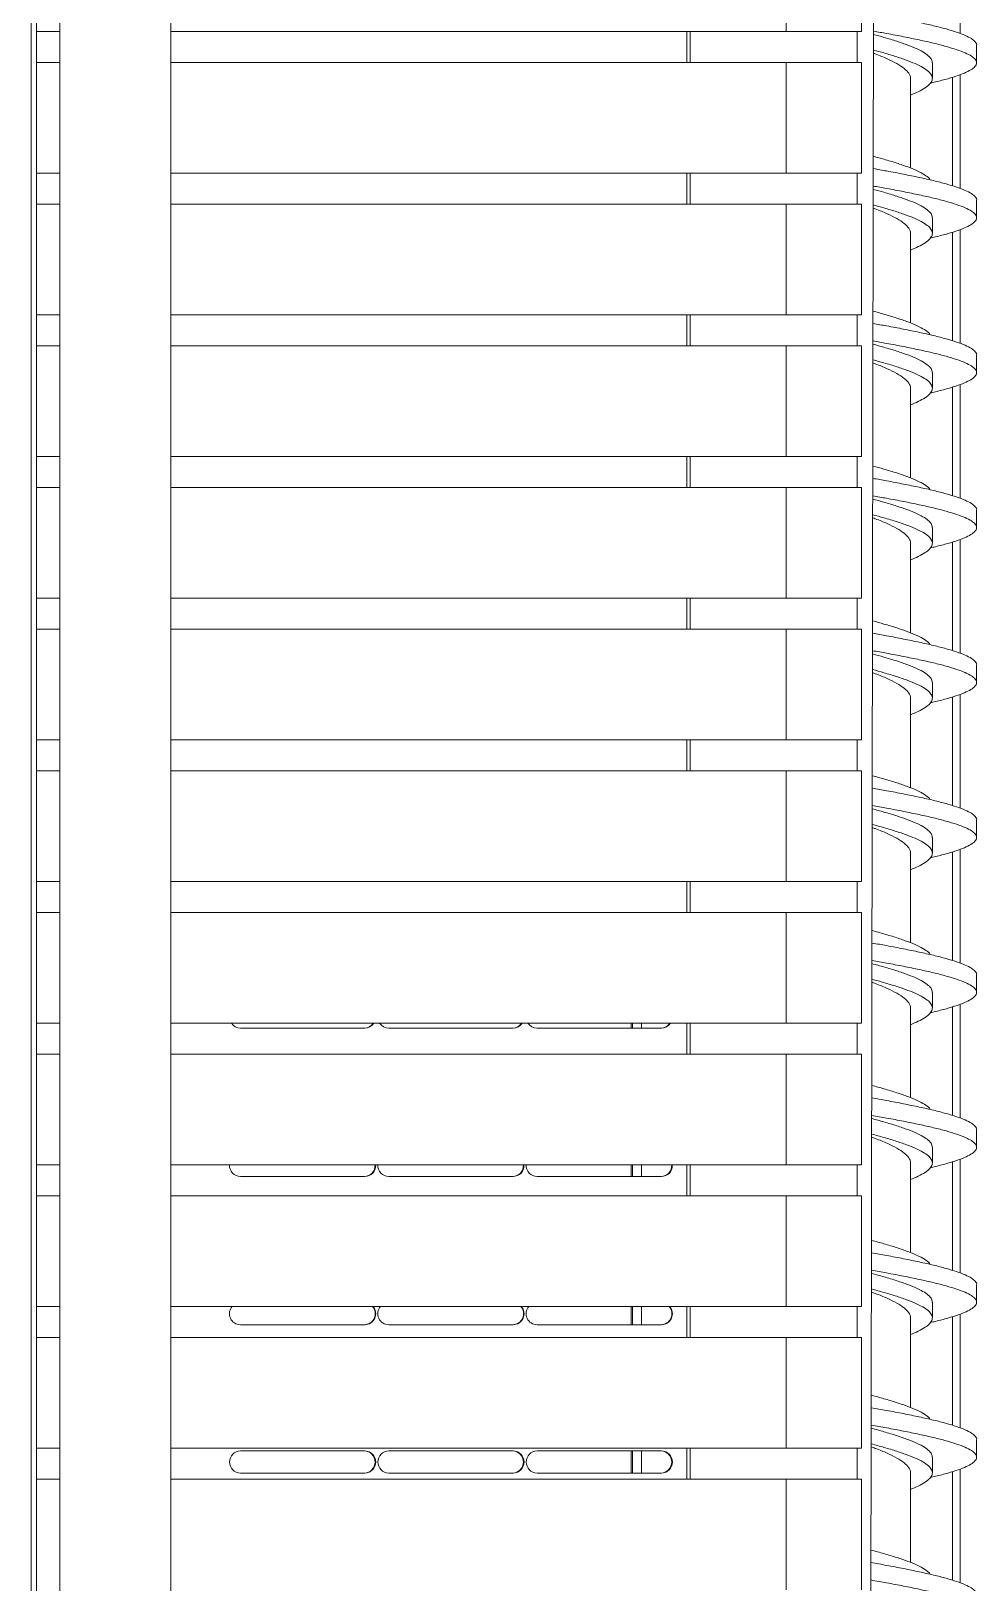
# Model space of a CAD drawing. Header units: millimetres. Extents: x 8553 to 64453, y 11523 to 72084.
# Drawn here: x 50484 to 50825, y 14343 to 14904 of the extents above; entities that cross this region are included whole.
import ezdxf

# ---------------------------------------------------------------- set-up
doc = ezdxf.new("R2010")
doc.units = ezdxf.units.MM
doc.layers.add('grey', color=254, linetype='Continuous')

msp = doc.modelspace()

# ---------------------------------------------------------------- linework, layer by layer
at = {"layer": 'grey', "linetype": 'Continuous', "lineweight": 15}
for p, q in [((50483.751, 14078.84), (50483.751, 16831.874)), ((50485.751, 16831.757), (50485.751, 14078.957)), ((50534.187, 14143.037), (50534.187, 16772.637)), ((50494.187, 16610.557), (50494.187, 14300.157)), ((50788.899, 15395.707), (50786.76, 14138.008)), ((50756.536, 14943.591), (50756.536, 14903.591)), ((50783.641, 14903.591), (50783.641, 14943.591)), ((50819.349, 14944.059), (50819.349, 14902.914)), ((50494.187, 14903.591), (50485.751, 14903.591)), ((50756.536, 14903.591), (50534.187, 14903.591)), ((50720.574, 14903.591), (50720.574, 14892.391)), ((50721.83, 14892.391), (50721.83, 14903.591)), ((50783.641, 14903.591), (50756.536, 14903.591)), ((50782.151, 14892.391), (50782.151, 14903.591)), ((50825.29, 14892.337), (50825.29, 14898.645)), ((50494.187, 14892.391), (50485.751, 14892.391)), ((50756.536, 14892.391), (50534.187, 14892.391)), ((50756.536, 14892.391), (50756.536, 14852.391)), ((50783.641, 14892.391), (50756.536, 14892.391)), ((50783.641, 14852.391), (50783.641, 14892.391)), ((50809.29, 14886.691), (50809.29, 14892.337)), ((50819.349, 14888.059), (50819.349, 14846.914)), ((50801.351, 14854.302), (50801.351, 14886.691)), ((50816.549, 14887.119), (50816.549, 14847.864)), ((50494.187, 14852.391), (50485.751, 14852.391)), ((50756.536, 14852.391), (50534.187, 14852.391)), ((50720.574, 14852.391), (50720.574, 14841.191)), ((50721.83, 14841.191), (50721.83, 14852.391)), ((50783.641, 14852.391), (50756.536, 14852.391)), ((50782.151, 14841.191), (50782.151, 14852.391)), ((50825.29, 14836.337), (50825.29, 14842.645)), ((50494.187, 14841.191), (50485.751, 14841.191)), ((50756.536, 14841.191), (50534.187, 14841.191)), ((50756.536, 14841.191), (50756.536, 14801.191)), ((50783.641, 14841.191), (50756.536, 14841.191)), ((50783.641, 14801.191), (50783.641, 14841.191)), ((50809.29, 14830.691), (50809.29, 14836.337)), ((50819.349, 14832.059), (50819.349, 14790.914)), ((50801.351, 14798.302), (50801.351, 14830.691)), ((50816.549, 14831.119), (50816.549, 14791.864)), ((50494.187, 14801.191), (50485.751, 14801.191)), ((50756.536, 14801.191), (50534.187, 14801.191)), ((50720.574, 14801.191), (50720.574, 14789.991)), ((50721.83, 14789.991), (50721.83, 14801.191)), ((50783.641, 14801.191), (50756.536, 14801.191)), ((50782.151, 14789.991), (50782.151, 14801.191)), ((50494.187, 14789.991), (50485.751, 14789.991)), ((50756.536, 14789.991), (50534.187, 14789.991)), ((50756.536, 14789.991), (50756.536, 14749.991)), ((50783.641, 14789.991), (50756.536, 14789.991)), ((50783.641, 14749.991), (50783.641, 14789.991)), ((50825.29, 14780.337), (50825.29, 14786.645)), ((50809.29, 14774.691), (50809.29, 14780.337)), ((50819.349, 14776.059), (50819.349, 14734.914)), ((50801.351, 14742.302), (50801.351, 14774.691)), ((50816.549, 14775.119), (50816.549, 14735.864)), ((50494.187, 14749.991), (50485.751, 14749.991)), ((50756.536, 14749.991), (50534.187, 14749.991)), ((50720.574, 14749.991), (50720.574, 14738.791)), ((50721.83, 14738.791), (50721.83, 14749.991)), ((50783.641, 14749.991), (50756.536, 14749.991)), ((50782.151, 14738.791), (50782.151, 14749.991)), ((50494.187, 14738.791), (50485.751, 14738.791)), ((50756.536, 14738.791), (50534.187, 14738.791)), ((50756.536, 14738.791), (50756.536, 14698.791)), ((50783.641, 14738.791), (50756.536, 14738.791)), ((50783.641, 14698.791), (50783.641, 14738.791)), ((50825.29, 14724.337), (50825.29, 14730.645)), ((50809.29, 14718.691), (50809.29, 14724.337)), ((50819.349, 14720.059), (50819.349, 14678.914)), ((50801.351, 14686.302), (50801.351, 14718.691)), ((50816.549, 14719.119), (50816.549, 14679.864)), ((50494.187, 14698.791), (50485.751, 14698.791)), ((50756.536, 14698.791), (50534.187, 14698.791)), ((50720.574, 14698.791), (50720.574, 14687.591)), ((50721.83, 14687.591), (50721.83, 14698.791)), ((50783.641, 14698.791), (50756.536, 14698.791)), ((50782.151, 14687.591), (50782.151, 14698.791)), ((50494.187, 14687.591), (50485.751, 14687.591)), ((50756.536, 14687.591), (50534.187, 14687.591)), ((50756.536, 14687.591), (50756.536, 14647.591)), ((50783.641, 14687.591), (50756.536, 14687.591)), ((50783.641, 14647.591), (50783.641, 14687.591)), ((50825.29, 14668.337), (50825.29, 14674.645)), ((50809.29, 14662.691), (50809.29, 14668.337)), ((50816.549, 14663.119), (50816.549, 14623.864)), ((50819.349, 14664.059), (50819.349, 14622.914)), ((50801.351, 14630.302), (50801.351, 14662.691)), ((50494.187, 14647.591), (50485.751, 14647.591)), ((50756.536, 14647.591), (50534.187, 14647.591)), ((50720.574, 14647.591), (50720.574, 14636.391)), ((50721.83, 14636.391), (50721.83, 14647.591)), ((50783.641, 14647.591), (50756.536, 14647.591)), ((50782.151, 14636.391), (50782.151, 14647.591)), ((50494.187, 14636.391), (50485.751, 14636.391)), ((50756.536, 14636.391), (50534.187, 14636.391)), ((50756.536, 14636.391), (50756.536, 14596.391)), ((50783.641, 14636.391), (50756.536, 14636.391)), ((50783.641, 14596.391), (50783.641, 14636.391)), ((50825.29, 14612.337), (50825.29, 14618.645)), ((50809.29, 14606.691), (50809.29, 14612.337)), ((50816.549, 14607.119), (50816.549, 14567.864)), ((50819.349, 14608.059), (50819.349, 14566.914)), ((50801.351, 14574.302), (50801.351, 14606.691)), ((50494.187, 14596.391), (50485.751, 14596.391)), ((50756.536, 14596.391), (50534.187, 14596.391)), ((50720.574, 14596.391), (50720.574, 14585.191)), ((50721.83, 14585.191), (50721.83, 14596.391)), ((50783.641, 14596.391), (50756.536, 14596.391)), ((50782.151, 14585.191), (50782.151, 14596.391)), ((50494.187, 14585.191), (50485.751, 14585.191)), ((50756.536, 14585.191), (50534.187, 14585.191)), ((50756.536, 14585.191), (50756.536, 14545.191)), ((50783.641, 14585.191), (50756.536, 14585.191)), ((50783.641, 14545.191), (50783.641, 14585.191)), ((50825.29, 14556.337), (50825.29, 14562.645)), ((50809.29, 14550.691), (50809.29, 14556.337)), ((50816.549, 14551.119), (50816.549, 14511.864)), ((50819.349, 14552.059), (50819.349, 14510.914)), ((50801.351, 14518.302), (50801.351, 14550.691)), ((50494.187, 14545.191), (50485.751, 14545.191)), ((50756.536, 14545.191), (50534.187, 14545.191)), ((50559.38, 14543.388), (50604.288, 14543.388)), ((50612.954, 14543.388), (50657.861, 14543.388)), ((50666.527, 14543.388), (50711.435, 14543.388)), ((50700.551, 14545.191), (50700.551, 14543.388)), ((50700.951, 14545.191), (50700.951, 14543.388)), ((50704.237, 14545.191), (50704.237, 14543.388)), ((50720.574, 14545.191), (50720.574, 14533.991)), ((50721.83, 14533.991), (50721.83, 14545.191)), ((50783.641, 14545.191), (50756.536, 14545.191)), ((50782.151, 14533.991), (50782.151, 14545.191)), ((50494.187, 14533.991), (50485.751, 14533.991)), ((50756.536, 14533.991), (50534.187, 14533.991)), ((50756.536, 14533.991), (50756.536, 14493.991)), ((50783.641, 14533.991), (50756.536, 14533.991)), ((50783.641, 14493.991), (50783.641, 14533.991)), ((50825.29, 14500.337), (50825.29, 14506.645)), ((50809.29, 14494.691), (50809.29, 14500.337)), ((50816.549, 14495.119), (50816.549, 14455.864)), ((50819.349, 14496.059), (50819.349, 14454.914)), ((50494.187, 14493.991), (50485.751, 14493.991)), ((50756.536, 14493.991), (50534.187, 14493.991)), ((50559.38, 14489.788), (50604.288, 14489.788)), ((50612.954, 14489.788), (50657.861, 14489.788)), ((50666.527, 14489.788), (50711.435, 14489.788)), ((50700.551, 14493.991), (50700.551, 14489.788)), ((50700.951, 14493.991), (50700.951, 14489.788)), ((50704.237, 14493.991), (50704.237, 14489.788)), ((50720.574, 14493.991), (50720.574, 14482.791)), ((50721.83, 14482.791), (50721.83, 14493.991)), ((50783.641, 14493.991), (50756.536, 14493.991)), ((50782.151, 14482.791), (50782.151, 14493.991)), ((50801.351, 14462.302), (50801.351, 14494.691)), ((50494.187, 14482.791), (50485.751, 14482.791)), ((50756.536, 14482.791), (50534.187, 14482.791)), ((50756.536, 14482.791), (50756.536, 14442.791)), ((50783.641, 14482.791), (50756.536, 14482.791)), ((50783.641, 14442.791), (50783.641, 14482.791)), ((50825.29, 14444.337), (50825.29, 14450.645)), ((50809.29, 14438.691), (50809.29, 14444.337)), ((50494.187, 14442.791), (50485.751, 14442.791)), ((50756.536, 14442.791), (50534.187, 14442.791)), ((50700.551, 14442.791), (50700.551, 14436.188)), ((50700.951, 14442.791), (50700.951, 14436.188)), ((50704.237, 14442.791), (50704.237, 14436.188)), ((50720.574, 14442.791), (50720.574, 14431.591)), ((50721.83, 14431.591), (50721.83, 14442.791)), ((50783.641, 14442.791), (50756.536, 14442.791)), ((50782.151, 14431.591), (50782.151, 14442.791)), ((50816.549, 14439.119), (50816.549, 14399.864)), ((50819.349, 14440.059), (50819.349, 14398.914)), ((50559.38, 14436.188), (50604.288, 14436.188)), ((50612.954, 14436.188), (50657.861, 14436.188)), ((50666.527, 14436.188), (50711.435, 14436.188)), ((50801.351, 14406.302), (50801.351, 14438.691)), ((50494.187, 14431.591), (50485.751, 14431.591)), ((50756.536, 14431.591), (50534.187, 14431.591)), ((50756.536, 14431.591), (50756.536, 14391.591)), ((50783.641, 14431.591), (50756.536, 14431.591)), ((50783.641, 14391.591), (50783.641, 14431.591)), ((50825.29, 14388.337), (50825.29, 14394.645)), ((50494.187, 14391.591), (50485.751, 14391.591)), ((50756.536, 14391.591), (50534.187, 14391.591)), ((50604.288, 14390.588), (50559.38, 14390.588)), ((50657.861, 14390.588), (50612.954, 14390.588)), ((50711.435, 14390.588), (50666.527, 14390.588)), ((50700.551, 14390.588), (50700.551, 14382.588)), ((50700.951, 14390.588), (50700.951, 14382.588)), ((50704.237, 14390.588), (50704.237, 14382.588)), ((50720.574, 14391.591), (50720.574, 14380.391)), ((50721.83, 14380.391), (50721.83, 14391.591)), ((50783.641, 14391.591), (50756.536, 14391.591)), ((50782.151, 14380.391), (50782.151, 14391.591)), ((50809.29, 14382.691), (50809.29, 14388.337)), ((50801.351, 14350.302), (50801.351, 14382.691)), ((50816.549, 14383.119), (50816.549, 14343.864)), ((50819.349, 14384.059), (50819.349, 14342.914)), ((50494.187, 14380.391), (50485.751, 14380.391)), ((50756.536, 14380.391), (50534.187, 14380.391)), ((50559.38, 14382.588), (50604.288, 14382.588)), ((50612.954, 14382.588), (50657.861, 14382.588)), ((50666.527, 14382.588), (50711.435, 14382.588)), ((50756.536, 14380.391), (50756.536, 14340.391)), ((50783.641, 14380.391), (50756.536, 14380.391)), ((50783.641, 14340.391), (50783.641, 14380.391))]:
    msp.add_line(p, q, dxfattribs=at)
for centre, radius, start, end in [((50559.392, 14547.316), 3.928, 212.73989, 269.82633), ((50604.067, 14547.316), 3.928, 270.17367, 327.26011), ((50604.276, 14547.316), 3.928, 270.17367, 327.26011), ((50612.966, 14547.316), 3.928, 212.73989, 269.82633), ((50657.641, 14547.316), 3.928, 270.17367, 327.26011), ((50657.849, 14547.316), 3.928, 270.17367, 327.26011), ((50666.539, 14547.316), 3.928, 212.73989, 269.82633), ((50711.214, 14547.316), 3.928, 270.17367, 327.26011), ((50711.423, 14547.316), 3.928, 270.17367, 327.26011), ((50559.415, 14493.763), 3.975, 176.70044, 269.5039), ((50604.045, 14493.763), 3.975, 270.4961, 3.29956), ((50604.253, 14493.763), 3.975, 270.4961, 3.29956), ((50612.988, 14493.763), 3.975, 176.70044, 269.5039), ((50657.618, 14493.763), 3.975, 270.4961, 3.29956), ((50657.827, 14493.763), 3.975, 270.4961, 3.29956), ((50666.562, 14493.763), 3.975, 176.70044, 269.5039), ((50711.192, 14493.763), 3.975, 270.4961, 3.29956), ((50711.4, 14493.763), 3.975, 270.4961, 3.29956), ((50559.436, 14440.192), 4.005, 139.5221, 269.20268), ((50604.023, 14440.192), 4.005, 270.79732, 40.4779), ((50604.232, 14440.192), 4.005, 270.79732, 40.4779), ((50613.01, 14440.192), 4.005, 139.5221, 269.20268), ((50657.597, 14440.192), 4.005, 270.79732, 40.4779), ((50657.805, 14440.192), 4.005, 270.79732, 40.4779), ((50666.583, 14440.192), 4.005, 139.5221, 269.20268), ((50711.171, 14440.192), 4.005, 270.79732, 40.4779), ((50711.379, 14440.192), 4.005, 270.79732, 40.4779), ((50559.427, 14386.588), 4, 90.66843, 269.33157), ((50604.033, 14386.588), 4, 270.66843, 89.33157), ((50604.241, 14386.588), 4, 270.66843, 89.33157), ((50613.001, 14386.588), 4, 90.66843, 269.33157), ((50657.606, 14386.588), 4, 270.66843, 89.33157), ((50657.814, 14386.588), 4, 270.66843, 89.33157), ((50666.574, 14386.588), 4, 90.66843, 269.33157), ((50711.18, 14386.588), 4, 270.66843, 89.33157), ((50711.388, 14386.588), 4, 270.66843, 89.33157)]:
    msp.add_arc(centre, radius, start, end, dxfattribs=at)
for points, knots in [([(50788.073, 14910.078), (50789.644, 14909.797), (50793.384, 14909.127), (50798.935, 14908.069), (50804.644, 14906.9), (50809.811, 14905.735), (50814.354, 14904.568), (50818.197, 14903.4), (50821.267, 14902.236), (50823.542, 14901.067), (50824.862, 14899.901), (50825.414, 14899.094), (50825.269, 14898.675), (50825.258, 14898.645)], [0, 0, 0, 0, 0.07382878, 0.17583969, 0.27793187, 0.37992059, 0.48197583, 0.58403108, 0.6860198, 0.78811198, 0.89012289, 0.9921338, 1, 1, 1, 1]), ([(50788.061, 14902.568), (50789.333, 14902.221), (50792.315, 14901.408), (50796.503, 14900.126), (50800.558, 14898.725), (50803.927, 14897.326), (50806.558, 14895.927), (50808.329, 14894.526), (50809.239, 14893.328), (50809.196, 14892.599), (50809.181, 14892.336)], [0, 0, 0, 0, 0.1018217, 0.2386813, 0.3755409, 0.5123308, 0.6491206, 0.7859802, 0.9228398, 1, 1, 1, 1]), ([(50788.063, 14903.772), (50789.637, 14903.49), (50793.38, 14902.819), (50798.935, 14901.76), (50804.644, 14900.591), (50809.81, 14899.427), (50814.354, 14898.259), (50818.196, 14897.092), (50821.271, 14895.927), (50823.526, 14894.758), (50824.922, 14893.593), (50825.436, 14892.427), (50825.059, 14891.258), (50823.797, 14890.093), (50821.67, 14888.926), (50818.726, 14887.758), (50814.967, 14886.594), (50811.548, 14885.669), (50809.199, 14885.136), (50808.563, 14884.992)], [0, 0, 0, 0, 0.0450533, 0.1071619, 0.1693199, 0.2314149, 0.2935505, 0.355686, 0.4177811, 0.4799391, 0.5420477, 0.6041562, 0.6663143, 0.7284093, 0.7905449, 0.8526804, 0.9147755, 0.9769335, 1, 1, 1, 1]), ([(50801.324, 14886.691), (50801.333, 14886.721), (50801.511, 14887.335), (50800.858, 14888.531), (50799.294, 14890.281), (50796.626, 14892.031), (50793.045, 14893.781), (50790.098, 14895.022), (50788.258, 14895.68), (50788.049, 14895.754)], [0, 0, 0, 0, 0.0098822, 0.2029753, 0.396062, 0.5891434, 0.7822209, 0.9752958, 1, 1, 1, 1]), ([(50788.051, 14896.925), (50789.327, 14896.577), (50792.312, 14895.763), (50796.503, 14894.48), (50800.557, 14893.079), (50803.929, 14891.68), (50806.551, 14890.281), (50808.355, 14888.88), (50809.297, 14887.479), (50809.353, 14886.08), (50808.527, 14884.681), (50806.817, 14883.28), (50804.461, 14881.942), (50802.336, 14881.071), (50801.351, 14880.668)], [0, 0, 0, 0, 0.0642491, 0.150387, 0.2365249, 0.3226189, 0.4087129, 0.4948508, 0.5809887, 0.6670827, 0.7531767, 0.8393146, 0.9254525, 1, 1, 1, 1]), ([(50787.978, 14854.095), (50789.581, 14853.808), (50793.353, 14853.133), (50798.935, 14852.069), (50804.644, 14850.9), (50809.811, 14849.735), (50814.354, 14848.568), (50818.197, 14847.4), (50821.267, 14846.236), (50823.542, 14845.067), (50824.862, 14843.901), (50825.414, 14843.094), (50825.269, 14842.675), (50825.258, 14842.645)], [0, 0, 0, 0, 0.0752206, 0.1770782, 0.2790169, 0.3808524, 0.4827543, 0.5846562, 0.6864916, 0.7884304, 0.890288, 0.9921456, 1, 1, 1, 1]), ([(50787.986, 14858.543), (50789.284, 14858.189), (50792.292, 14857.369), (50796.504, 14856.08), (50800.555, 14854.679), (50803.939, 14853.28), (50806.514, 14851.881), (50808.06, 14850.787), (50808.436, 14850.16), (50808.532, 14850)], [0, 0, 0, 0, 0.124391, 0.2883205, 0.45225, 0.616096, 0.779942, 0.9438715, 1, 1, 1, 1]), ([(50787.965, 14846.595), (50789.27, 14846.239), (50792.285, 14845.416), (50796.503, 14844.126), (50800.558, 14842.725), (50803.927, 14841.326), (50806.558, 14839.927), (50808.329, 14838.526), (50809.239, 14837.328), (50809.196, 14836.599), (50809.181, 14836.336)], [0, 0, 0, 0, 0.1041321, 0.2406396, 0.3771472, 0.5135852, 0.6500232, 0.7865307, 0.9230383, 1, 1, 1, 1]), ([(50787.967, 14847.789), (50789.573, 14847.501), (50793.349, 14846.825), (50798.935, 14845.76), (50804.644, 14844.591), (50809.81, 14843.427), (50814.354, 14842.259), (50818.196, 14841.092), (50821.271, 14839.927), (50823.526, 14838.758), (50824.922, 14837.593), (50825.436, 14836.427), (50825.059, 14835.258), (50823.797, 14834.093), (50821.67, 14832.926), (50818.726, 14831.758), (50814.967, 14830.594), (50811.548, 14829.669), (50809.199, 14829.136), (50808.563, 14828.992)], [0, 0, 0, 0, 0.0459275, 0.1079792, 0.1700804, 0.2321186, 0.2941972, 0.3562759, 0.4183141, 0.4804152, 0.5424669, 0.6045186, 0.6666198, 0.728658, 0.7907366, 0.8528153, 0.9148535, 0.9769546, 1, 1, 1, 1]), ([(50801.324, 14830.691), (50801.333, 14830.721), (50801.511, 14831.335), (50800.858, 14832.531), (50799.294, 14834.281), (50796.626, 14836.031), (50793.046, 14837.781), (50790.068, 14839.033), (50788.195, 14839.702), (50787.954, 14839.789)], [0, 0, 0, 0, 0.009845, 0.2022117, 0.3945719, 0.586927, 0.7792781, 0.9716266, 1, 1, 1, 1]), ([(50787.956, 14840.952), (50789.264, 14840.595), (50792.282, 14839.772), (50796.503, 14838.48), (50800.557, 14837.079), (50803.929, 14835.68), (50806.551, 14834.281), (50808.355, 14832.88), (50809.297, 14831.479), (50809.353, 14830.08), (50808.527, 14828.681), (50806.817, 14827.28), (50804.461, 14825.942), (50802.336, 14825.071), (50801.351, 14824.668)], [0, 0, 0, 0, 0.0657655, 0.1517638, 0.2377621, 0.3237166, 0.4096711, 0.4956694, 0.5816677, 0.6676222, 0.7535767, 0.839575, 0.9255733, 1, 1, 1, 1]), ([(50787.883, 14798.113), (50789.518, 14797.82), (50793.322, 14797.138), (50798.935, 14796.069), (50804.644, 14794.9), (50809.811, 14793.735), (50814.354, 14792.568), (50818.197, 14791.4), (50821.267, 14790.236), (50823.542, 14789.067), (50824.862, 14787.901), (50825.414, 14787.094), (50825.269, 14786.675), (50825.258, 14786.645)], [0, 0, 0, 0, 0.0766082, 0.178313, 0.2800988, 0.3817814, 0.4835304, 0.5852794, 0.686962, 0.7887478, 0.8904526, 0.9921574, 1, 1, 1, 1]), ([(50787.891, 14802.57), (50789.221, 14802.207), (50792.262, 14801.378), (50796.504, 14800.08), (50800.554, 14798.679), (50803.939, 14797.28), (50806.514, 14795.881), (50808.06, 14794.787), (50808.436, 14794.16), (50808.532, 14794)], [0, 0, 0, 0, 0.12708743, 0.29051211, 0.4539368, 0.61727824, 0.78061969, 0.94404437, 1, 1, 1, 1]), ([(50787.87, 14790.621), (50789.208, 14790.256), (50792.256, 14789.425), (50796.504, 14788.126), (50800.558, 14786.725), (50803.927, 14785.326), (50806.558, 14783.927), (50808.329, 14782.526), (50809.239, 14781.328), (50809.196, 14780.599), (50809.181, 14780.336)], [0, 0, 0, 0, 0.1064306, 0.2425879, 0.3787452, 0.5148332, 0.6509211, 0.7870784, 0.9232357, 1, 1, 1, 1]), ([(50787.872, 14791.806), (50789.51, 14791.513), (50793.319, 14790.83), (50798.935, 14789.76), (50804.644, 14788.591), (50809.81, 14787.427), (50814.354, 14786.259), (50818.196, 14785.092), (50821.271, 14783.927), (50823.526, 14782.758), (50824.922, 14781.593), (50825.436, 14780.427), (50825.059, 14779.258), (50823.797, 14778.093), (50821.67, 14776.926), (50818.726, 14775.758), (50814.967, 14774.594), (50811.548, 14773.669), (50809.199, 14773.136), (50808.563, 14772.992)], [0, 0, 0, 0, 0.0468002, 0.1087951, 0.1708394, 0.2328209, 0.2948428, 0.3568647, 0.4188461, 0.4808905, 0.5428854, 0.6048803, 0.6669247, 0.7289061, 0.790928, 0.8529499, 0.9149314, 0.9769757, 1, 1, 1, 1]), ([(50801.324, 14774.691), (50801.333, 14774.721), (50801.511, 14775.335), (50800.858, 14776.531), (50799.294, 14778.281), (50796.626, 14780.031), (50793.047, 14781.781), (50790.038, 14783.045), (50788.132, 14783.725), (50787.859, 14783.823)], [0, 0, 0, 0, 0.00980808, 0.20145381, 0.39309306, 0.58472712, 0.7763573, 0.96798489, 1, 1, 1, 1]), ([(50787.861, 14784.978), (50789.201, 14784.612), (50792.253, 14783.78), (50796.504, 14782.48), (50800.557, 14781.079), (50803.929, 14779.68), (50806.551, 14778.281), (50808.355, 14776.88), (50809.297, 14775.479), (50809.353, 14774.08), (50808.527, 14772.681), (50806.817, 14771.28), (50804.461, 14769.942), (50802.336, 14769.071), (50801.351, 14768.668)], [0, 0, 0, 0, 0.06727698, 0.15313615, 0.23899532, 0.32481076, 0.4106262, 0.49648537, 0.58234454, 0.66815998, 0.75397542, 0.83983459, 0.92569376, 1, 1, 1, 1]), ([(50787.788, 14742.13), (50789.455, 14741.831), (50793.292, 14741.144), (50798.935, 14740.069), (50804.644, 14738.9), (50809.811, 14737.735), (50814.354, 14736.568), (50818.197, 14735.4), (50821.267, 14734.236), (50823.542, 14733.067), (50824.862, 14731.901), (50825.414, 14731.094), (50825.269, 14730.675), (50825.258, 14730.645)], [0, 0, 0, 0, 0.0779916, 0.179544, 0.2811773, 0.3827077, 0.4843042, 0.5859007, 0.6874311, 0.7890643, 0.8906168, 0.9921692, 1, 1, 1, 1]), ([(50787.795, 14746.596), (50789.158, 14746.224), (50792.232, 14745.386), (50796.505, 14744.08), (50800.554, 14742.679), (50803.939, 14741.28), (50806.514, 14739.881), (50808.06, 14738.787), (50808.436, 14738.16), (50808.532, 14738)], [0, 0, 0, 0, 0.1297673, 0.2926903, 0.4556132, 0.6184532, 0.7812932, 0.9442162, 1, 1, 1, 1]), ([(50787.775, 14734.647), (50789.145, 14734.274), (50792.226, 14733.434), (50796.504, 14732.126), (50800.558, 14730.725), (50803.927, 14729.326), (50806.558, 14727.927), (50808.329, 14726.526), (50809.239, 14725.328), (50809.196, 14724.599), (50809.181, 14724.336)], [0, 0, 0, 0, 0.1087174, 0.2445262, 0.3803351, 0.5160748, 0.6518145, 0.7876233, 0.9234322, 1, 1, 1, 1]), ([(50787.777, 14735.823), (50789.447, 14735.524), (50793.288, 14734.836), (50798.935, 14733.76), (50804.644, 14732.591), (50809.811, 14731.427), (50814.354, 14730.259), (50818.196, 14729.092), (50821.271, 14727.927), (50823.526, 14726.758), (50824.922, 14725.593), (50825.436, 14724.427), (50825.059, 14723.258), (50823.797, 14722.093), (50821.67, 14720.926), (50818.726, 14719.758), (50814.967, 14718.594), (50811.548, 14717.669), (50809.199, 14717.136), (50808.563, 14716.992)], [0, 0, 0, 0, 0.0476712, 0.1096095, 0.1715971, 0.2335219, 0.2954871, 0.3574524, 0.4193772, 0.4813648, 0.5433031, 0.6052414, 0.667229, 0.7291539, 0.7911191, 0.8530843, 0.9150091, 0.9769967, 1, 1, 1, 1]), ([(50801.324, 14718.691), (50801.333, 14718.721), (50801.511, 14719.335), (50800.857, 14720.531), (50799.294, 14722.281), (50796.625, 14724.031), (50793.048, 14725.781), (50790.009, 14727.056), (50788.069, 14727.748), (50787.763, 14727.857)], [0, 0, 0, 0, 0.0097715, 0.2007016, 0.3916252, 0.5825437, 0.7734583, 0.9643704, 1, 1, 1, 1]), ([(50787.765, 14729.004), (50789.139, 14728.63), (50792.223, 14727.789), (50796.504, 14726.48), (50800.557, 14725.079), (50803.929, 14723.68), (50806.551, 14722.281), (50808.355, 14720.88), (50809.297, 14719.479), (50809.353, 14718.08), (50808.527, 14716.681), (50806.817, 14715.28), (50804.461, 14713.942), (50802.336, 14713.071), (50801.351, 14712.668)], [0, 0, 0, 0, 0.0687836, 0.1545041, 0.2402246, 0.3259014, 0.4115782, 0.4972987, 0.5830192, 0.668696, 0.7543728, 0.8400933, 0.9258138, 1, 1, 1, 1]), ([(50787.693, 14686.147), (50789.391, 14685.843), (50793.261, 14685.15), (50798.936, 14684.069), (50804.644, 14682.9), (50809.811, 14681.735), (50814.354, 14680.568), (50818.197, 14679.4), (50821.267, 14678.236), (50823.542, 14677.067), (50824.862, 14675.901), (50825.414, 14675.094), (50825.269, 14674.675), (50825.258, 14674.645)], [0, 0, 0, 0, 0.079371, 0.1807714, 0.2822527, 0.3836311, 0.4850757, 0.5865202, 0.6878987, 0.7893799, 0.8907804, 0.9921809, 1, 1, 1, 1]), ([(50787.7, 14690.622), (50789.095, 14690.242), (50792.202, 14689.395), (50796.505, 14688.08), (50800.554, 14686.679), (50803.939, 14685.28), (50806.514, 14683.881), (50808.06, 14682.787), (50808.436, 14682.16), (50808.532, 14682)], [0, 0, 0, 0, 0.1324308, 0.2948551, 0.4572794, 0.619621, 0.7819626, 0.9443869, 1, 1, 1, 1]), ([(50787.68, 14678.674), (50789.082, 14678.291), (50792.196, 14677.443), (50796.504, 14676.126), (50800.557, 14674.725), (50803.927, 14673.326), (50806.558, 14671.927), (50808.329, 14670.526), (50809.239, 14669.328), (50809.196, 14668.599), (50809.181, 14668.336)], [0, 0, 0, 0, 0.1109925, 0.2464547, 0.3819169, 0.5173101, 0.6527033, 0.7881654, 0.9236276, 1, 1, 1, 1]), ([(50787.682, 14679.84), (50789.384, 14679.535), (50793.257, 14678.842), (50798.936, 14677.76), (50804.644, 14676.591), (50809.811, 14675.427), (50814.354, 14674.259), (50818.196, 14673.092), (50821.271, 14671.927), (50823.526, 14670.758), (50824.922, 14669.593), (50825.436, 14668.427), (50825.059, 14667.258), (50823.797, 14666.093), (50821.67, 14664.926), (50818.726, 14663.758), (50814.967, 14662.594), (50811.548, 14661.669), (50809.199, 14661.136), (50808.563, 14660.992)], [0, 0, 0, 0, 0.0485406, 0.1104224, 0.1723534, 0.2342217, 0.2961303, 0.358039, 0.4199073, 0.4818383, 0.5437201, 0.6056018, 0.6675328, 0.7294011, 0.7913098, 0.8532184, 0.9150867, 0.9770177, 1, 1, 1, 1]), ([(50801.324, 14662.691), (50801.333, 14662.721), (50801.511, 14663.335), (50800.857, 14664.531), (50799.294, 14666.281), (50796.625, 14668.031), (50793.049, 14669.781), (50789.979, 14671.067), (50788.006, 14671.771), (50787.668, 14671.891)], [0, 0, 0, 0, 0.0097351, 0.1999549, 0.3901683, 0.5803765, 0.7705809, 0.9607827, 1, 1, 1, 1]), ([(50787.67, 14673.031), (50789.076, 14672.648), (50792.193, 14671.798), (50796.504, 14670.48), (50800.557, 14669.079), (50803.929, 14667.68), (50806.551, 14666.281), (50808.355, 14664.88), (50809.297, 14663.479), (50809.353, 14662.08), (50808.527, 14660.681), (50806.817, 14659.28), (50804.461, 14657.942), (50802.336, 14657.071), (50801.351, 14656.668)], [0, 0, 0, 0, 0.0702854, 0.1558676, 0.2414498, 0.3269885, 0.4125271, 0.4981094, 0.5836916, 0.6692303, 0.7547689, 0.8403512, 0.9259334, 1, 1, 1, 1]), ([(50787.597, 14630.164), (50789.328, 14629.854), (50793.23, 14629.156), (50798.936, 14628.069), (50804.644, 14626.9), (50809.811, 14625.735), (50814.354, 14624.568), (50818.197, 14623.4), (50821.267, 14622.236), (50823.542, 14621.067), (50824.862, 14619.901), (50825.414, 14619.094), (50825.269, 14618.675), (50825.258, 14618.645)], [0, 0, 0, 0, 0.0807462, 0.1819952, 0.2833248, 0.3845518, 0.4858448, 0.5871379, 0.6883649, 0.7896945, 0.8909435, 0.9921926, 1, 1, 1, 1]), ([(50787.605, 14634.649), (50789.033, 14634.26), (50792.172, 14633.404), (50796.505, 14632.08), (50800.554, 14630.679), (50803.939, 14629.28), (50806.514, 14627.881), (50808.06, 14626.787), (50808.436, 14626.16), (50808.532, 14626)], [0, 0, 0, 0, 0.1350781, 0.2970068, 0.4589355, 0.6207817, 0.7826279, 0.9445566, 1, 1, 1, 1]), ([(50787.587, 14623.858), (50789.321, 14623.547), (50793.227, 14622.848), (50798.936, 14621.76), (50804.644, 14620.591), (50809.811, 14619.427), (50814.354, 14618.259), (50818.196, 14617.092), (50821.271, 14615.927), (50823.526, 14614.758), (50824.922, 14613.593), (50825.436, 14612.427), (50825.059, 14611.258), (50823.797, 14610.093), (50821.67, 14608.926), (50818.726, 14607.758), (50814.967, 14606.594), (50811.548, 14605.669), (50809.199, 14605.136), (50808.563, 14604.992)], [0, 0, 0, 0, 0.0494085, 0.1112338, 0.1731083, 0.2349202, 0.2967724, 0.3586245, 0.4204364, 0.4823109, 0.5441362, 0.6059615, 0.6678361, 0.729648, 0.7915001, 0.8533523, 0.9151642, 0.9770387, 1, 1, 1, 1]), ([(50787.585, 14622.7), (50789.019, 14622.309), (50792.166, 14621.452), (50796.504, 14620.126), (50800.557, 14618.725), (50803.927, 14617.326), (50806.558, 14615.927), (50808.329, 14614.526), (50809.239, 14613.328), (50809.196, 14612.599), (50809.181, 14612.336)], [0, 0, 0, 0, 0.113256, 0.2483733, 0.3834906, 0.518539, 0.6535875, 0.7887048, 0.9238221, 1, 1, 1, 1]), ([(50801.324, 14606.691), (50801.333, 14606.721), (50801.511, 14607.335), (50800.857, 14608.531), (50799.294, 14610.281), (50796.625, 14612.031), (50793.05, 14613.781), (50789.949, 14615.079), (50787.943, 14615.794), (50787.573, 14615.925)], [0, 0, 0, 0, 0.009699, 0.1992138, 0.3887222, 0.5782254, 0.7677248, 0.9572217, 1, 1, 1, 1]), ([(50787.575, 14617.057), (50789.013, 14616.665), (50792.163, 14615.807), (50796.505, 14614.48), (50800.557, 14613.079), (50803.929, 14611.68), (50806.551, 14610.281), (50808.355, 14608.88), (50809.297, 14607.479), (50809.353, 14606.08), (50808.527, 14604.681), (50806.817, 14603.28), (50804.461, 14601.942), (50802.336, 14601.071), (50801.351, 14600.668)], [0, 0, 0, 0, 0.0717823, 0.1572267, 0.2426712, 0.3280721, 0.413473, 0.4989175, 0.5843619, 0.6697629, 0.7551638, 0.8406082, 0.9260527, 1, 1, 1, 1]), ([(50787.502, 14574.181), (50789.265, 14573.866), (50793.199, 14573.161), (50798.936, 14572.069), (50804.644, 14570.9), (50809.811, 14569.735), (50814.354, 14568.568), (50818.197, 14567.4), (50821.267, 14566.236), (50823.542, 14565.067), (50824.862, 14563.901), (50825.414, 14563.094), (50825.269, 14562.675), (50825.258, 14562.645)], [0, 0, 0, 0, 0.0821173, 0.1832153, 0.2843938, 0.3854698, 0.4866117, 0.5877537, 0.6888297, 0.7900082, 0.8911062, 0.9922042, 1, 1, 1, 1]), ([(50787.51, 14578.675), (50788.97, 14578.277), (50792.142, 14577.413), (50796.506, 14576.08), (50800.554, 14574.679), (50803.939, 14573.28), (50806.514, 14571.881), (50808.06, 14570.787), (50808.436, 14570.16), (50808.532, 14570)], [0, 0, 0, 0, 0.1377092, 0.2991453, 0.4605814, 0.6219353, 0.7832891, 0.9447252, 1, 1, 1, 1]), ([(50787.491, 14567.875), (50789.258, 14567.558), (50793.196, 14566.853), (50798.936, 14565.76), (50804.644, 14564.591), (50809.811, 14563.427), (50814.354, 14562.259), (50818.196, 14561.092), (50821.271, 14559.927), (50823.526, 14558.758), (50824.922, 14557.593), (50825.436, 14556.427), (50825.059, 14555.258), (50823.797, 14554.093), (50821.67, 14552.926), (50818.726, 14551.758), (50814.967, 14550.594), (50811.548, 14549.669), (50809.199, 14549.136), (50808.563, 14548.992)], [0, 0, 0, 0, 0.0502747, 0.1120437, 0.1738619, 0.2356174, 0.2974132, 0.359209, 0.4209645, 0.4827827, 0.5445517, 0.6063206, 0.6681388, 0.7298943, 0.7916901, 0.8534859, 0.9152415, 0.9770596, 1, 1, 1, 1]), ([(50787.489, 14566.726), (50788.957, 14566.327), (50792.136, 14565.46), (50796.505, 14564.126), (50800.557, 14562.725), (50803.927, 14561.326), (50806.558, 14559.927), (50808.329, 14558.526), (50809.239, 14557.328), (50809.196, 14556.599), (50809.181, 14556.336)], [0, 0, 0, 0, 0.115508, 0.2502821, 0.3850563, 0.5197618, 0.6544673, 0.7892414, 0.9240156, 1, 1, 1, 1]), ([(50801.324, 14550.691), (50801.333, 14550.721), (50801.511, 14551.335), (50800.857, 14552.531), (50799.294, 14554.281), (50796.624, 14556.031), (50793.051, 14557.781), (50789.92, 14559.09), (50787.88, 14559.817), (50787.478, 14559.96)], [0, 0, 0, 0, 0.0096632, 0.1984782, 0.3872867, 0.5760902, 0.7648899, 0.9536869, 1, 1, 1, 1]), ([(50787.48, 14561.083), (50788.95, 14560.683), (50792.133, 14559.816), (50796.505, 14558.48), (50800.557, 14557.079), (50803.929, 14555.68), (50806.551, 14554.281), (50808.355, 14552.88), (50809.297, 14551.479), (50809.353, 14550.08), (50808.527, 14548.681), (50806.817, 14547.28), (50804.461, 14545.942), (50802.336, 14545.071), (50801.351, 14544.668)], [0, 0, 0, 0, 0.0732744, 0.1585815, 0.2438886, 0.3291522, 0.4144159, 0.499723, 0.5850301, 0.6702937, 0.7555574, 0.8408645, 0.9261715, 1, 1, 1, 1]), ([(50787.407, 14518.199), (50789.202, 14517.877), (50793.169, 14517.167), (50798.936, 14516.069), (50804.644, 14514.9), (50809.811, 14513.735), (50814.354, 14512.568), (50818.197, 14511.4), (50821.267, 14510.236), (50823.542, 14509.067), (50824.862, 14507.901), (50825.414, 14507.094), (50825.269, 14506.675), (50825.258, 14506.645)], [0, 0, 0, 0, 0.0834843, 0.1844317, 0.2854595, 0.386385, 0.4873763, 0.5883676, 0.6892931, 0.7903209, 0.8912684, 0.9922158, 1, 1, 1, 1]), ([(50787.415, 14522.701), (50788.907, 14522.295), (50792.113, 14521.422), (50796.506, 14520.08), (50800.554, 14518.679), (50803.939, 14517.28), (50806.514, 14515.881), (50808.06, 14514.787), (50808.436, 14514.16), (50808.532, 14514)], [0, 0, 0, 0, 0.1403244, 0.3012709, 0.4622174, 0.6230819, 0.7839464, 0.9448929, 1, 1, 1, 1]), ([(50787.396, 14511.892), (50789.195, 14511.57), (50793.165, 14510.859), (50798.936, 14509.76), (50804.644, 14508.591), (50809.811, 14507.427), (50814.354, 14506.259), (50818.196, 14505.092), (50821.271, 14503.927), (50823.526, 14502.758), (50824.922, 14501.593), (50825.436, 14500.427), (50825.059, 14499.258), (50823.797, 14498.093), (50821.67, 14496.926), (50818.726, 14495.758), (50814.967, 14494.594), (50811.548, 14493.669), (50809.199, 14493.136), (50808.563, 14492.992)], [0, 0, 0, 0, 0.0511394, 0.1128522, 0.174614, 0.2363133, 0.2980529, 0.3597924, 0.4214917, 0.4832536, 0.5449663, 0.6066791, 0.6684409, 0.7301402, 0.7918798, 0.8536193, 0.9153186, 0.9770805, 1, 1, 1, 1]), ([(50787.394, 14510.753), (50788.894, 14510.344), (50792.106, 14509.469), (50796.505, 14508.126), (50800.557, 14506.725), (50803.927, 14505.326), (50806.558, 14503.927), (50808.329, 14502.526), (50809.239, 14501.328), (50809.196, 14500.599), (50809.181, 14500.336)], [0, 0, 0, 0, 0.1177486, 0.2521813, 0.3866141, 0.5209783, 0.6553426, 0.7897753, 0.924208, 1, 1, 1, 1]), ([(50801.324, 14494.691), (50801.333, 14494.721), (50801.511, 14495.335), (50800.857, 14496.531), (50799.295, 14498.281), (50796.624, 14500.031), (50793.052, 14501.781), (50789.89, 14503.102), (50787.817, 14503.839), (50787.383, 14503.994)], [0, 0, 0, 0, 0.0096277, 0.1977479, 0.3858619, 0.5739707, 0.7620757, 0.9501782, 1, 1, 1, 1]), ([(50787.385, 14505.11), (50788.888, 14504.7), (50792.103, 14503.824), (50796.505, 14502.48), (50800.557, 14501.079), (50803.929, 14499.68), (50806.551, 14498.281), (50808.355, 14496.88), (50809.297, 14495.479), (50809.353, 14494.08), (50808.527, 14492.681), (50806.817, 14491.28), (50804.461, 14489.942), (50802.336, 14489.071), (50801.351, 14488.668)], [0, 0, 0, 0, 0.0747617, 0.15993189, 0.24510207, 0.33022888, 0.41535568, 0.50052587, 0.58569606, 0.67082286, 0.75594966, 0.84111985, 0.92629004, 1, 1, 1, 1]), ([(50787.312, 14462.216), (50789.139, 14461.889), (50793.138, 14461.173), (50798.936, 14460.069), (50804.644, 14458.9), (50809.811, 14457.735), (50814.354, 14456.568), (50818.197, 14455.4), (50821.267, 14454.236), (50823.542, 14453.067), (50824.862, 14451.901), (50825.414, 14451.094), (50825.269, 14450.675), (50825.258, 14450.645)], [0, 0, 0, 0, 0.0848472, 0.1856445, 0.2865221, 0.3872975, 0.4881386, 0.5889798, 0.6897551, 0.7906328, 0.8914301, 0.9922274, 1, 1, 1, 1]), ([(50787.319, 14466.728), (50788.845, 14466.312), (50792.083, 14465.43), (50796.506, 14464.08), (50800.554, 14462.679), (50803.939, 14461.28), (50806.514, 14459.881), (50808.06, 14458.787), (50808.436, 14458.16), (50808.532, 14458)], [0, 0, 0, 0, 0.1429237, 0.3033836, 0.4638434, 0.6242215, 0.7845997, 0.9450595, 1, 1, 1, 1]), ([(50787.301, 14455.909), (50789.132, 14455.581), (50793.135, 14454.865), (50798.936, 14453.76), (50804.644, 14452.591), (50809.811, 14451.427), (50814.354, 14450.259), (50818.196, 14449.092), (50821.271, 14447.927), (50823.526, 14446.758), (50824.922, 14445.593), (50825.436, 14444.427), (50825.059, 14443.258), (50823.797, 14442.093), (50821.67, 14440.926), (50818.726, 14439.758), (50814.967, 14438.594), (50811.548, 14437.669), (50809.199, 14437.136), (50808.563, 14436.992)], [0, 0, 0, 0, 0.0520026, 0.1136591, 0.1753649, 0.237008, 0.2986914, 0.3603748, 0.422018, 0.4837237, 0.5453803, 0.6070368, 0.6687425, 0.7303857, 0.7920691, 0.8537525, 0.9153957, 0.9771014, 1, 1, 1, 1]), ([(50787.299, 14454.779), (50788.831, 14454.362), (50792.077, 14453.478), (50796.505, 14452.126), (50800.557, 14450.725), (50803.927, 14449.326), (50806.558, 14447.927), (50808.329, 14446.526), (50809.239, 14445.328), (50809.196, 14444.599), (50809.181, 14444.336)], [0, 0, 0, 0, 0.1199779, 0.2540709, 0.388164, 0.5221887, 0.6562135, 0.7903065, 0.9243996, 1, 1, 1, 1]), ([(50801.324, 14438.691), (50801.333, 14438.721), (50801.511, 14439.335), (50800.857, 14440.531), (50799.295, 14442.281), (50796.624, 14444.031), (50793.053, 14445.781), (50789.861, 14447.113), (50787.754, 14447.862), (50787.288, 14448.028)], [0, 0, 0, 0, 0.0095924, 0.1970231, 0.3844474, 0.5718667, 0.7592822, 0.9466952, 1, 1, 1, 1]), ([(50787.289, 14449.136), (50788.825, 14448.718), (50792.074, 14447.833), (50796.505, 14446.48), (50800.557, 14445.079), (50803.929, 14443.68), (50806.551, 14442.281), (50808.355, 14440.88), (50809.297, 14439.479), (50809.353, 14438.08), (50808.527, 14436.681), (50806.817, 14435.28), (50804.461, 14433.942), (50802.336, 14433.071), (50801.351, 14432.668)], [0, 0, 0, 0, 0.0762443, 0.161278, 0.2463117, 0.3313021, 0.4162925, 0.5013262, 0.5863599, 0.6713503, 0.7563407, 0.8413744, 0.9264081, 1, 1, 1, 1]), ([(50787.224, 14410.754), (50788.782, 14410.33), (50792.053, 14409.439), (50796.506, 14408.08), (50800.554, 14406.679), (50803.939, 14405.28), (50806.514, 14403.881), (50808.06, 14402.787), (50808.436, 14402.16), (50808.532, 14402)], [0, 0, 0, 0, 0.1455074, 0.3054835, 0.4654597, 0.6253543, 0.785249, 0.9452251, 1, 1, 1, 1]), ([(50787.216, 14406.233), (50789.076, 14405.9), (50793.107, 14405.178), (50798.936, 14404.069), (50804.644, 14402.9), (50809.811, 14401.735), (50814.354, 14400.568), (50818.197, 14399.4), (50821.267, 14398.236), (50823.542, 14397.067), (50824.862, 14395.901), (50825.414, 14395.094), (50825.269, 14394.675), (50825.258, 14394.645)], [0, 0, 0, 0, 0.0862061, 0.1868538, 0.2875816, 0.3882073, 0.4888987, 0.5895901, 0.6902158, 0.7909436, 0.8915913, 0.9922389, 1, 1, 1, 1]), ([(50787.206, 14399.926), (50789.069, 14399.593), (50793.104, 14398.871), (50798.936, 14397.76), (50804.644, 14396.591), (50809.811, 14395.427), (50814.354, 14394.259), (50818.196, 14393.092), (50821.271, 14391.927), (50823.526, 14390.758), (50824.922, 14389.593), (50825.436, 14388.427), (50825.059, 14387.258), (50823.797, 14386.093), (50821.67, 14384.926), (50818.726, 14383.758), (50814.967, 14382.594), (50811.548, 14381.669), (50809.199, 14381.136), (50808.563, 14380.992)], [0, 0, 0, 0, 0.0528641, 0.1144647, 0.1761143, 0.2377014, 0.2993288, 0.3609561, 0.4225432, 0.4841929, 0.5457934, 0.607394, 0.6690436, 0.7306308, 0.7922581, 0.8538854, 0.9154726, 0.9771222, 1, 1, 1, 1]), ([(50787.204, 14398.806), (50788.769, 14398.379), (50792.047, 14397.487), (50796.506, 14396.126), (50800.557, 14394.725), (50803.927, 14393.326), (50806.558, 14391.927), (50808.329, 14390.526), (50809.239, 14389.328), (50809.196, 14388.599), (50809.181, 14388.336)], [0, 0, 0, 0, 0.1221959, 0.255951, 0.389706, 0.523393, 0.6570799, 0.790835, 0.9245901, 1, 1, 1, 1]), ([(50801.324, 14382.691), (50801.333, 14382.721), (50801.511, 14383.335), (50800.857, 14384.531), (50799.295, 14386.281), (50796.624, 14388.031), (50793.054, 14389.781), (50789.831, 14391.124), (50787.691, 14391.885), (50787.192, 14392.062)], [0, 0, 0, 0, 0.0095573, 0.1963035, 0.3830433, 0.5697781, 0.7565091, 0.9432376, 1, 1, 1, 1]), ([(50787.194, 14393.163), (50788.763, 14392.735), (50792.044, 14391.842), (50796.506, 14390.48), (50800.557, 14389.079), (50803.929, 14387.68), (50806.551, 14386.281), (50808.355, 14384.88), (50809.297, 14383.479), (50809.353, 14382.08), (50808.527, 14380.681), (50806.817, 14379.28), (50804.461, 14377.942), (50802.336, 14377.071), (50801.351, 14376.668)], [0, 0, 0, 0, 0.0777221, 0.1626197, 0.2475174, 0.3323719, 0.4172263, 0.502124, 0.5870216, 0.6718761, 0.7567305, 0.8416282, 0.9265259, 1, 1, 1, 1]), ([(50787.129, 14354.781), (50788.719, 14354.348), (50792.023, 14353.448), (50796.507, 14352.08), (50800.554, 14350.679), (50803.939, 14349.28), (50806.514, 14347.881), (50808.06, 14346.787), (50808.436, 14346.16), (50808.532, 14346)], [0, 0, 0, 0, 0.14807557, 0.3075709, 0.46706623, 0.62648033, 0.78589442, 0.94538976, 1, 1, 1, 1]), ([(50787.121, 14350.25), (50789.013, 14349.911), (50793.077, 14349.184), (50798.937, 14348.069), (50804.644, 14346.9), (50809.811, 14345.735), (50814.354, 14344.568), (50818.197, 14343.4), (50821.267, 14342.236), (50823.542, 14341.067), (50824.862, 14339.901), (50825.414, 14339.094), (50825.269, 14338.675), (50825.258, 14338.645)], [0, 0, 0, 0, 0.087561, 0.1880594, 0.2886379, 0.3891144, 0.4896565, 0.5901986, 0.6906751, 0.7912536, 0.891752, 0.9922504, 1, 1, 1, 1]), ([(50787.111, 14343.944), (50789.006, 14343.604), (50793.073, 14342.876), (50798.937, 14341.76), (50804.644, 14340.591), (50809.811, 14339.427), (50814.354, 14338.259), (50818.196, 14337.092), (50821.271, 14335.927), (50823.526, 14334.758), (50824.922, 14333.593), (50825.436, 14332.427), (50825.059, 14331.258), (50823.797, 14330.093), (50821.67, 14328.926), (50818.726, 14327.758), (50814.967, 14326.594), (50811.548, 14325.669), (50809.199, 14325.136), (50808.563, 14324.992)], [0, 0, 0, 0, 0.0537241, 0.1152687, 0.1768624, 0.2383936, 0.299965, 0.3615363, 0.4230676, 0.4846612, 0.5462058, 0.6077505, 0.6693441, 0.7308753, 0.7924467, 0.8540181, 0.9155493, 0.9771429, 1, 1, 1, 1])]:
    msp.add_open_spline(points, degree=3, knots=knots, dxfattribs=at)

doc.saveas('drawing.dxf')
